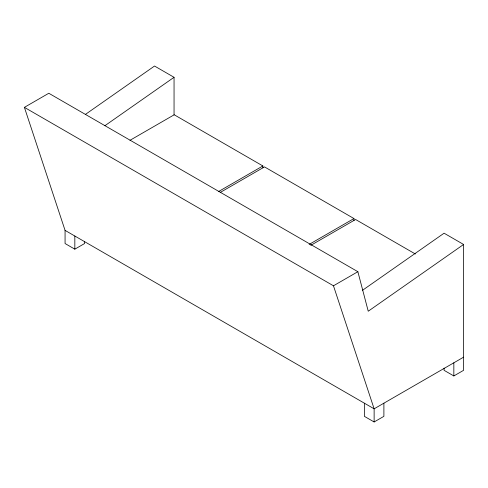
<?xml version="1.0" encoding="UTF-8"?>
<svg xmlns="http://www.w3.org/2000/svg" width="488" height="488" viewBox="0 0 488 488"><rect width="100%" height="100%" fill="white"/><g stroke="black" fill="none" stroke-linecap="round" stroke-linejoin="round"><path stroke-width="0.73" d="M85.351 114.46L154.531 66.032L174.051 77.299L174.051 114.869M104.871 125.727L174.051 77.299M362.431 290.354L444.08 233.197L463.6 244.47L463.6 370.319L453.84 375.949L444.08 370.319L444.08 368.123M463.6 244.47L368.239 311.222L357.869 271.706L48.8 93.263L24.4 107.354L65.069 230.385L65.069 243.53L74.829 249.167L84.589 243.53L84.589 241.34M129.979 140.312L174.216 114.772L262.867 165.957L262.867 167.835M218.715 191.448L262.867 165.957M220.338 192.388L264.496 166.896L353.965 218.551L353.965 220.43M309.148 244.421L353.965 218.551M310.777 245.36L355.587 219.49L415.349 253.992M24.4 107.354L333.469 285.791L357.869 271.706M463.6 357.167L374.131 408.822L65.069 230.385M364.371 403.186L364.371 416.337L374.131 421.967L383.891 416.337L383.891 403.186M333.469 285.791L374.131 408.822L374.131 421.967M453.84 362.804L453.84 375.949M74.829 236.015L74.829 249.167"/></g></svg>
